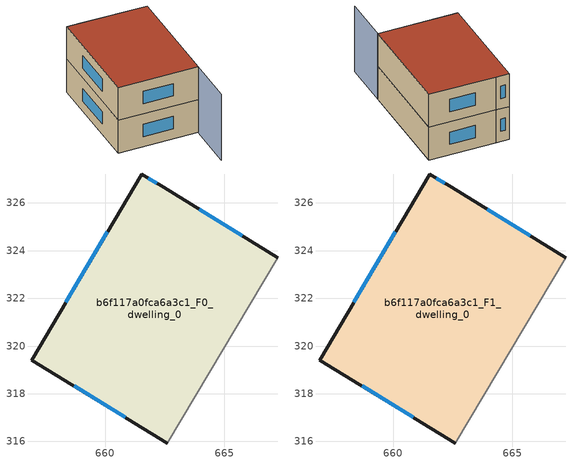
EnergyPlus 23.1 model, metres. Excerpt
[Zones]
b6f117a0fca6a3c1_F0_dwelling_0
 floor ground (EU_floor_Construction): 667.23,323.7 662.61,315.93 656.92,319.41 661.53,327.21 662.45,326.65 z0
 wall outside (EU_wall_Construction): 667.23,323.7 662.45,326.65 661.53,327.21 656.92,319.41 662.61,315.93 z0:3
 wall adiabatic (EU_wall_Construction): 662.61,315.93 667.23,323.7 z0:3
 window (EU_Window_Construction): 658.7,318.33 660.84,317.02 / 660.09,324.78 658.36,321.84 / 662.16,326.82 661.81,327.04 / 665.74,324.62 663.94,325.73 z0.93:2.07
b6f117a0fca6a3c1_F1_dwelling_0
 floor to b6f117a0fca6a3c1_F0_dwelling_0 (EU_floor_Construction): 667.23,323.7 662.61,315.93 656.92,319.41 661.53,327.21 662.45,326.65 z3
 wall outside (EU_wall_Construction): 667.23,323.7 662.45,326.65 661.53,327.21 656.92,319.41 662.61,315.93 z3:6
 wall adiabatic (EU_wall_Construction): 662.61,315.93 667.23,323.7 z3:6
 window (EU_Window_Construction): 658.7,318.33 660.84,317.02 / 660.09,324.78 658.36,321.84 / 662.16,326.82 661.81,327.04 / 665.74,324.62 663.94,325.73 z3.93:5.07
 roof outside (EU_roof_Construction): 662.61,315.93 667.23,323.7 662.45,326.65 661.53,327.21 656.92,319.41 z6
shading: 660.52,312.43 667.23,323.7 z0:6
[Building]
EU S2 Campaign: North Axis=0; Terrain=City; Solar Distribution=FullExterior
[Site:Location]
Montreal-Trudeau.Intl.AP: Latitude=45.4667; Longitude=-73.75; Time Zone=-5; Elevation=36
[SizingPeriod:WeatherFileDays]
AnnualSizingPeriod: Begin Month=1; Begin Day of Month=1; End Month=12; End Day of Month=31; Day of Week for Start Day=Monday; Use Weather File Daylight Saving Period=No; Use Weather File Rain and Snow Indicators=No
[MATERIAL]
EU_InternalMass_Material: Roughness=MediumRough; Thickness=0.1; Conductivity=1; Density=1800; Specific Heat=900; Thermal Absorptance=0.9; Solar Absorptance=0.7; Visible Absorptance=0.7
[MATERIAL:NOMASS] Roughness=MediumRough; Thermal Absorptance=0.9; Solar Absorptance=0.7; Visible Absorptance=0.7
Name | Thermal Resistance
EU_wall_NoMass; EU_floor_NoMass | 1.51479
EU_roof_NoMass | 2.84114
[WINDOWMATERIAL:SIMPLEGLAZINGSYSTEM]
EU_Window_SimpleGlazing: UFactor=3.53504; Solar Heat Gain Coefficient=0.8; Visible Transmittance=0.8
[CONSTRUCTION]
EU_wall_Construction: EU_wall_NoMass
EU_roof_Construction: EU_roof_NoMass
EU_floor_Construction: EU_floor_NoMass
EU_Window_Construction: EU_Window_SimpleGlazing
EU_InternalMass_Construction: EU_InternalMass_Material
[ZONE] Type=1; Multiplier=1; Ceiling Height=autocalculate; Floor Area=autocalculate; Part of Total Floor Area=Yes
Name | Volume
b6f117a0fca6a3c1_F0_dwelling_0 | 181.382
b6f117a0fca6a3c1_F1_dwelling_0 | 181.381
[INTERNALMASS] Construction=EU_InternalMass_Construction; Surface Area=60.4606
Name | Zone or ZoneList
b6f117a0fca6a3c1_F0_dwelling_0_EU_InternalMass | b6f117a0fca6a3c1_F0_dwelling_0
b6f117a0fca6a3c1_F1_dwelling_0_EU_InternalMass | b6f117a0fca6a3c1_F1_dwelling_0
[OTHEREQUIPMENT] Fuel Type=Electricity; Design Level Calculation Method=Watts/Area; Power per Zone Floor Area=1; Fraction Latent=0; Fraction Radiant=0; Fraction Lost=0; Carbon Dioxide Generation Rate=0; EndUse Subcategory=EU_Step8_InternalGains
Name | Zone or ZoneList or Space or SpaceList | Schedule
EU_Step8_InternalGain_b6f117a0fca6a3c1_F0_dwelling_0_f000 | b6f117a0fca6a3c1_F0_dwelling_0 | EU_Step8_GainSchedule_b6f117a0fca6a3c1_F0_dwelling_0_f000
EU_Step8_InternalGain_b6f117a0fca6a3c1_F1_dwelling_0_f000 | b6f117a0fca6a3c1_F1_dwelling_0 | EU_Step8_GainSchedule_b6f117a0fca6a3c1_F1_dwelling_0_f000
[ZONEVENTILATION:DESIGNFLOWRATE] Schedule=EU_AlwaysOn; Design Flow Rate Calculation Method=AirChanges/Hour; Air Changes per Hour=0.775154; Ventilation Type=Natural; Fan Pressure Rise=0; Fan Total Efficiency=1; Constant Term Coefficient=1; Temperature Term Coefficient=0; Velocity Term Coefficient=0; Velocity Squared Term Coefficient=0; Minimum Indoor Temperature=-100; Maximum Indoor Temperature=100; Delta Temperature=-100; Minimum Outdoor Temperature=-100; Maximum Outdoor Temperature=100; Maximum Wind Speed=40
Name | Zone or ZoneList or Space or SpaceList
EU_ConstantAir_b6f117a0fca6a3c1_F0_dwelling_0 | b6f117a0fca6a3c1_F0_dwelling_0
EU_ConstantAir_b6f117a0fca6a3c1_F1_dwelling_0 | b6f117a0fca6a3c1_F1_dwelling_0
[HVACTEMPLATE:THERMOSTAT] Constant Heating Setpoint=20; Constant Cooling Setpoint=50
EU_HeatOnly_b6f117a0fca6a3c1_F0_dwelling_0; EU_HeatOnly_b6f117a0fca6a3c1_F1_dwelling_0
[HVACTEMPLATE:ZONE:IDEALLOADSAIRSYSTEM] System Availability Schedule=EU_AlwaysOn; Maximum Heating Supply Air Temperature=50; Minimum Cooling Supply Air Temperature=13; Maximum Heating Supply Air Humidity Ratio=0.0156; Minimum Cooling Supply Air Humidity Ratio=0.0077; Heating Limit=NoLimit; Cooling Limit=NoLimit; Heating Availability Schedule=EU_AlwaysOn; Cooling Availability Schedule=EU_CoolingOff; Dehumidification Control Type=ConstantSensibleHeatRatio; Cooling Sensible Heat Ratio=0.7; Dehumidification Setpoint=60; Humidification Control Type=None; Humidification Setpoint=30; Outdoor Air Method=None; Outdoor Air Flow Rate per Person=0.00944; Outdoor Air Flow Rate per Zone Floor Area=0; Outdoor Air Flow Rate per Zone=0; Demand Controlled Ventilation Type=None; Outdoor Air Economizer Type=NoEconomizer; Heat Recovery Type=None; Sensible Heat Recovery Effectiveness=0.7; Latent Heat Recovery Effectiveness=0.65
Name | Template Thermostat
b6f117a0fca6a3c1_F0_dwelling_0 | EU_HeatOnly_b6f117a0fca6a3c1_F0_dwelling_0
b6f117a0fca6a3c1_F1_dwelling_0 | EU_HeatOnly_b6f117a0fca6a3c1_F1_dwelling_0
[SIZING:ZONE] Zone Cooling Design Supply Air Temperature Input Method=SupplyAirTemperature; Zone Cooling Design Supply Air Temperature=13; Zone Heating Design Supply Air Temperature Input Method=SupplyAirTemperature; Zone Heating Design Supply Air Temperature=50; Zone Cooling Design Supply Air Humidity Ratio=0.008; Zone Heating Design Supply Air Humidity Ratio=0.008; Cooling Design Air Flow Method=DesignDay; Cooling Design Air Flow Rate=0; Cooling Minimum Air Flow per Zone Floor Area=0.000762; Cooling Minimum Air Flow=0; Cooling Minimum Air Flow Fraction=0.2; Heating Design Air Flow Method=DesignDay; Heating Design Air Flow Rate=0; Heating Maximum Air Flow per Zone Floor Area=0.002032; Heating Maximum Air Flow=0.141576; Heating Maximum Air Flow Fraction=0.3; Account for Dedicated Outdoor Air System=No; Dedicated Outdoor Air System Control Strategy=NeutralSupplyAir; Dedicated Outdoor Air Low Setpoint Temperature for Design=autosize; Dedicated Outdoor Air High Setpoint Temperature for Design=autosize; Zone Load Sizing Method=Sensible Load Only No Latent Load; Zone Latent Cooling Design Supply Air Humidity Ratio Input Method=HumidityRatioDifference; Zone Cooling Design Supply Air Humidity Ratio Difference=0.005; Zone Latent Heating Design Supply Air Humidity Ratio Input Method=HumidityRatioDifference; Zone Humidification Design Supply Air Humidity Ratio Difference=0.005
b6f117a0fca6a3c1_F0_dwelling_0; b6f117a0fca6a3c1_F1_dwelling_0
[SCHEDULE:CONSTANT]
Name | Hourly Value
EU_AlwaysOn | 1
EU_CoolingOff | 0
[SCHEDULE:FILE] Column Number=1; Rows to Skip at Top=0; Number of Hours of Data=8760; Column Separator=Comma; Interpolate to Timestep=No; Minutes per Item=60; Adjust Schedule for Daylight Savings=Yes
Name | File
EU_Step8_GainSchedule_b6f117a0fca6a3c1_F0_dwelling_0_f000 | ../../schedules/b6f117a0fca6a3c1/b6f117a0fca6a3c1_F0_dwelling_0_f000_gain.csv
EU_Step8_GainSchedule_b6f117a0fca6a3c1_F1_dwelling_0_f000 | ../../schedules/b6f117a0fca6a3c1/b6f117a0fca6a3c1_F1_dwelling_0_f000_gain.csv
